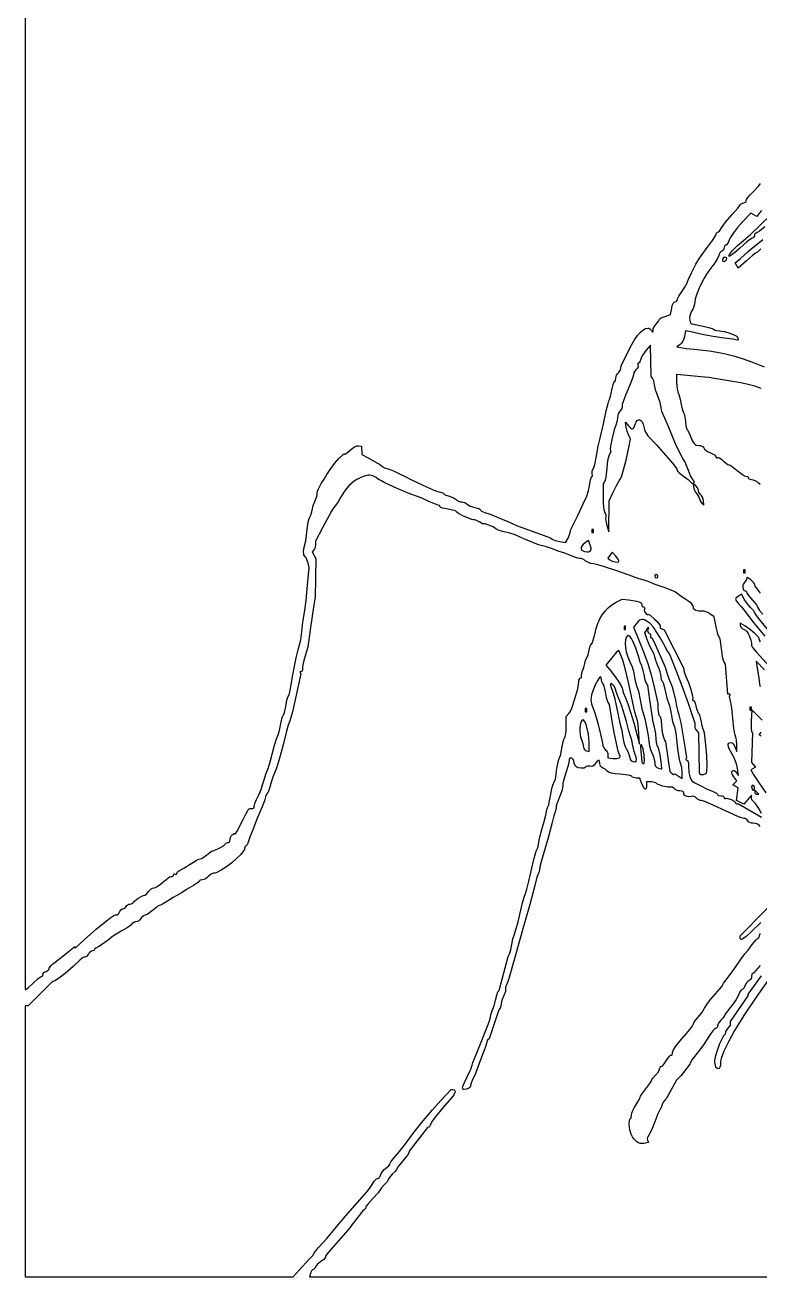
# Model space of a CAD drawing. Extents: x 49.4 to 149.4, y 52.5 to 152.5.
# Drawn here: x 49.44 to 71.34, y 52.46 to 89.75 of the extents above; entities that cross this region are included whole.
import ezdxf

# ---------------------------------------------------------------- set-up
doc = ezdxf.new("R2010")
doc.units = 0
doc.layers.add('LAYER_1', color=7, linetype='CONTINUOUS')

msp = doc.modelspace()

# ---------------------------------------------------------------- linework, layer by layer
at = {"layer": 'LAYER_1'}
for points in [[(49.444, 152.454), (49.444, 61.017), (49.471, 61.017), (49.547, 61.074), (49.69, 61.209), (49.838, 61.345), (49.893, 61.387), (49.926, 61.402), (49.944, 61.407), (49.959, 61.421), (49.969, 61.443), (49.973, 61.468), (49.98, 61.496), (50.001, 61.523), (50.031, 61.545), (50.069, 61.56), (50.106, 61.575), (50.137, 61.597), (50.158, 61.623), (50.166, 61.65), (50.181, 61.684), (50.218, 61.731), (50.273, 61.783), (50.34, 61.835), (50.524, 61.974), (50.724, 62.141), (50.873, 62.262), (50.918, 62.29), (50.93, 62.294), (50.935, 62.29), (50.935, 62.253), (51.218, 62.513), (51.561, 62.817), (51.969, 63.149), (52.087, 63.224), (52.136, 63.242), (52.169, 63.244), (52.193, 63.244), (52.218, 63.259), (52.24, 63.286), (52.257, 63.323), (52.274, 63.362), (52.299, 63.393), (52.329, 63.414), (52.358, 63.422), (52.388, 63.428), (52.416, 63.443), (52.44, 63.466), (52.456, 63.494), (52.474, 63.522), (52.503, 63.545), (52.538, 63.561), (52.575, 63.566), (52.639, 63.58), (52.659, 63.595), (52.666, 63.613), (52.678, 63.635), (52.71, 63.665), (52.811, 63.736), (52.927, 63.799), (52.977, 63.82), (53.014, 63.829), (53.061, 63.862), (53.125, 63.939), (53.161, 63.981), (53.202, 64.016), (53.245, 64.039), (53.282, 64.048), (53.328, 64.061), (53.394, 64.097), (53.469, 64.151), (53.547, 64.216), (53.696, 64.335), (53.758, 64.371), (53.799, 64.384), (53.826, 64.388), (53.848, 64.399), (53.863, 64.415), (53.869, 64.435), (53.873, 64.452), (53.883, 64.462), (53.898, 64.464), (53.917, 64.456), (53.935, 64.449), (53.951, 64.451), (53.961, 64.461), (53.965, 64.479), (53.972, 64.502), (53.99, 64.525), (54.016, 64.546), (54.049, 64.563), (54.176, 64.632), (54.361, 64.754), (54.543, 64.866), (54.614, 64.901), (54.659, 64.913), (54.697, 64.922), (54.747, 64.948), (54.857, 65.032), (54.957, 65.113), (54.994, 65.137), (55.016, 65.143), (55.048, 65.147), (55.1, 65.165), (55.232, 65.229), (55.354, 65.303), (55.393, 65.334), (55.408, 65.355), (55.414, 65.37), (55.429, 65.383), (55.48, 65.394), (55.508, 65.401), (55.531, 65.421), (55.547, 65.449), (55.552, 65.484), (55.558, 65.524), (55.573, 65.566), (55.596, 65.604), (55.624, 65.635), (55.676, 65.665), (55.691, 65.664), (55.697, 65.652), (55.702, 65.644), (55.716, 65.655), (55.767, 65.734), (55.936, 66.067), (56.03, 66.264), (56.093, 66.371), (56.118, 66.399), (56.142, 66.413), (56.196, 66.414), (56.226, 66.414), (56.251, 66.425), (56.268, 66.444), (56.274, 66.47), (56.294, 66.56), (56.341, 66.677), (56.417, 66.836), (56.475, 66.976), (56.522, 67.115), (56.565, 67.27), (56.615, 67.437), (56.658, 67.535), (56.699, 67.632), (56.747, 67.799), (56.879, 68.297), (56.939, 68.486), (56.986, 68.601), (57.029, 68.737), (57.066, 68.941), (57.101, 69.12), (57.121, 69.174), (57.138, 69.194), (57.155, 69.214), (57.174, 69.268), (57.209, 69.445), (57.244, 69.638), (57.265, 69.708), (57.284, 69.747), (57.302, 69.782), (57.321, 69.839), (57.35, 69.989), (57.421, 70.396), (57.526, 70.901), (57.579, 71.134), (57.623, 71.286), (57.659, 71.439), (57.689, 71.671), (57.723, 71.96), (57.766, 72.248), (57.815, 72.608), (57.862, 73.066), (57.909, 73.595), (57.882, 73.724), (57.843, 73.831), (57.816, 73.877), (57.788, 73.909), (57.767, 73.934), (57.753, 73.969), (57.743, 74.067), (57.758, 74.194), (57.797, 74.341), (57.819, 74.455), (57.838, 74.629), (57.855, 74.806), (57.878, 74.944), (57.91, 75.055), (57.954, 75.152), (57.99, 75.246), (58.006, 75.336), (58.027, 75.438), (58.078, 75.561), (58.128, 75.69), (58.144, 75.754), (58.15, 75.806), (58.159, 75.862), (58.185, 75.935), (58.223, 76.014), (58.27, 76.092), (58.355, 76.223), (58.39, 76.288), (58.431, 76.363), (58.53, 76.515), (58.661, 76.686), (58.804, 76.847), (58.92, 76.953), (58.955, 76.974), (58.964, 76.973), (58.967, 76.965), (58.98, 76.962), (59.013, 76.983), (59.123, 77.078), (59.193, 77.139), (59.262, 77.184), (59.324, 77.211), (59.375, 77.216), (59.472, 77.203), (59.474, 76.962), (59.666, 76.855), (59.929, 76.713), (59.999, 76.67), (60.065, 76.616), (60.148, 76.564), (60.257, 76.526), (60.37, 76.494), (60.458, 76.454), (60.603, 76.381), (60.747, 76.309), (60.939, 76.208), (61.405, 75.992), (61.67, 75.879), (61.767, 75.844), (61.823, 75.832), (61.882, 75.819), (61.907, 75.805), (61.923, 75.787), (61.945, 75.768), (61.984, 75.747), (62.091, 75.712), (62.207, 75.67), (62.255, 75.641), (62.289, 75.612), (62.32, 75.585), (62.361, 75.563), (62.408, 75.549), (62.454, 75.543), (62.501, 75.538), (62.547, 75.523), (62.588, 75.502), (62.619, 75.476), (62.653, 75.447), (62.707, 75.419), (62.772, 75.395), (62.841, 75.378), (62.959, 75.344), (62.994, 75.324), (63.008, 75.306), (63.018, 75.287), (63.046, 75.267), (63.14, 75.233), (63.297, 75.181), (63.489, 75.103), (63.825, 74.957), (64.09, 74.845), (64.666, 74.63), (65.097, 74.479), (65.147, 74.438), (65.233, 74.4), (65.372, 74.364), (65.549, 74.331), (65.611, 74.444), (65.658, 74.548), (65.686, 74.638), (65.7, 74.719), (65.898, 75.119), (66.076, 75.484), (66.178, 75.714), (66.229, 75.875), (66.258, 76.037), (66.292, 76.206), (66.312, 76.263), (66.33, 76.291), (66.344, 76.306), (66.351, 76.329), (66.343, 76.387), (66.336, 76.419), (66.339, 76.455), (66.349, 76.49), (66.367, 76.52), (66.391, 76.57), (66.418, 76.661), (66.471, 76.916), (66.523, 77.209), (66.573, 77.443), (66.679, 77.871), (66.761, 78.261), (66.812, 78.479), (66.836, 78.556), (66.855, 78.597), (66.89, 78.698), (66.924, 78.873), (66.961, 79.042), (66.982, 79.099), (67.003, 79.128), (67.02, 79.146), (67.035, 79.174), (67.048, 79.244), (67.054, 79.282), (67.069, 79.323), (67.092, 79.361), (67.12, 79.391), (67.148, 79.42), (67.172, 79.456), (67.188, 79.494), (67.194, 79.529), (67.207, 79.596), (67.254, 79.711), (67.52, 80.233), (67.603, 80.377), (67.688, 80.499), (67.772, 80.595), (67.853, 80.666), (67.929, 80.708), (67.998, 80.721), (68.029, 80.716), (68.057, 80.702), (68.082, 80.681), (68.104, 80.651), (68.129, 80.613), (68.138, 80.607), (68.145, 80.609), (68.152, 80.642), (68.154, 80.714), (68.183, 80.762), (68.251, 80.843), (68.318, 80.928), (68.347, 80.984), (68.36, 81.002), (68.395, 81.025), (68.511, 81.073), (68.676, 81.128), (68.708, 81.318), (68.726, 81.396), (68.75, 81.456), (68.777, 81.494), (68.808, 81.507), (68.834, 81.512), (68.856, 81.526), (68.87, 81.546), (68.876, 81.571), (68.887, 81.611), (68.918, 81.671), (69.019, 81.824), (69.12, 81.97), (69.163, 82.056), (69.175, 82.104), (69.205, 82.181), (69.305, 82.393), (69.428, 82.624), (69.542, 82.807), (69.742, 83.096), (69.922, 83.337), (69.998, 83.446), (70.022, 83.491), (70.03, 83.523), (70.044, 83.56), (70.059, 83.572), (70.077, 83.576), (70.101, 83.586), (70.131, 83.615), (70.194, 83.711), (70.24, 83.784), (70.315, 83.883), (70.508, 84.106), (70.68, 84.299), (70.732, 84.365), (70.752, 84.398), (70.76, 84.413), (70.783, 84.429), (70.858, 84.458), (70.923, 84.487), (70.935, 84.504), (70.931, 84.519), (70.929, 84.53), (70.937, 84.55), (70.978, 84.61), (71.047, 84.691), (71.138, 84.784), (71.307, 84.962), (71.358, 85.028)], [(71.388, 84.222), (71.337, 84.166), (71.248, 84.043), (71.064, 84.149), (70.827, 83.898), (70.671, 83.724), (70.546, 83.562), (70.452, 83.413), (70.387, 83.275), (70.352, 83.216), (70.332, 83.198), (70.313, 83.191), (70.297, 83.185), (70.283, 83.169), (70.271, 83.117), (70.265, 83.087), (70.251, 83.058), (70.229, 83.034), (70.203, 83.018), (70.174, 82.999), (70.147, 82.968), (70.124, 82.93), (70.109, 82.887), (70.065, 82.78), (69.996, 82.67), (69.812, 82.429), (69.744, 82.33), (69.673, 82.212), (69.539, 81.944), (69.437, 81.687), (69.407, 81.583), (69.396, 81.504), (69.389, 81.433), (69.373, 81.364), (69.35, 81.303), (69.322, 81.258), (69.29, 81.21), (69.266, 81.151), (69.251, 81.086), (69.244, 81.022), (69.246, 80.961), (69.258, 80.909), (69.279, 80.872), (69.309, 80.853), (69.645, 80.783), (69.846, 80.733), (69.917, 80.707), (69.956, 80.686), (69.984, 80.669), (70.028, 80.655), (70.138, 80.642), (70.204, 80.636), (70.283, 80.62), (70.441, 80.57), (70.631, 80.497), (70.657, 80.474), (70.684, 80.42), (70.692, 80.372), (70.684, 80.364), (70.67, 80.368), (70.534, 80.397), (70.268, 80.427), (69.945, 80.468), (69.669, 80.522), (69.275, 80.612), (69.12, 80.638), (69.089, 80.471), (69.069, 80.4), (69.038, 80.332), (69, 80.274), (68.96, 80.234), (68.862, 80.166), (68.977, 80.142), (69.143, 80.118), (69.381, 80.095), (69.634, 80.07), (69.838, 80.043), (70.174, 79.988), (70.349, 79.95), (70.587, 79.883), (70.865, 79.793), (71.161, 79.689), (71.468, 79.568)], [(71.485, 83.744), (71.324, 83.608), (71.26, 83.566), (71.221, 83.549), (71.198, 83.544), (71.182, 83.531), (71.173, 83.511), (71.173, 83.488), (71.171, 83.463), (71.158, 83.437), (71.135, 83.414), (71.105, 83.398), (71.024, 83.353), (70.944, 83.291), (70.739, 83.1), (70.58, 82.963), (70.471, 82.883), (70.436, 82.865), (70.414, 82.863), (70.408, 82.869), (70.409, 82.88), (70.427, 82.918), (70.522, 83.035), (70.671, 83.185), (70.846, 83.335), (71.052, 83.516), (71.334, 83.782), (71.67, 84.108)], [(71.367, 83.083), (71.265, 82.989), (71.209, 82.95), (71.119, 82.885), (70.937, 82.728), (70.69, 82.506), (70.601, 82.665), (70.756, 82.796), (70.989, 83), (71.067, 83.073), (71.425, 83.361)], [(71.377, 78.92), (71.181, 78.988), (70.951, 79.051), (70.706, 79.105), (70.463, 79.145), (69.982, 79.221), (69.812, 79.247), (69.573, 79.273), (69.068, 79.317), (68.852, 79.336), (68.856, 79.111), (68.875, 78.911), (68.894, 78.819), (68.917, 78.748), (68.963, 78.602), (68.995, 78.446), (69.02, 78.314), (69.05, 78.228), (69.076, 78.164), (69.1, 78.067), (69.12, 77.948), (69.133, 77.816), (69.146, 77.739), (69.156, 77.716), (69.167, 77.708), (69.182, 77.693), (69.204, 77.655), (69.257, 77.527), (69.317, 77.379), (69.345, 77.326), (69.375, 77.287), (69.406, 77.258), (69.441, 77.24), (69.526, 77.227), (69.571, 77.221), (69.611, 77.205), (69.644, 77.181), (69.664, 77.152), (69.688, 77.118), (69.733, 77.079), (69.793, 77.041), (69.861, 77.007), (69.981, 76.943), (70.017, 76.912), (70.03, 76.886), (70.034, 76.869), (70.044, 76.86), (70.059, 76.858), (70.078, 76.866), (70.106, 76.867), (70.145, 76.85), (70.192, 76.818), (70.24, 76.772), (70.338, 76.686), (70.382, 76.659), (70.415, 76.649), (70.453, 76.636), (70.512, 76.6), (70.662, 76.481), (70.815, 76.362), (70.878, 76.326), (70.92, 76.313), (70.971, 76.299), (70.986, 76.283), (70.992, 76.265), (71, 76.246), (71.02, 76.231), (71.05, 76.22), (71.087, 76.216), (71.136, 76.205), (71.201, 76.175), (71.272, 76.13), (71.342, 76.075)], [(71.385, 66.26), (71.301, 66.41), (71.202, 66.559), (71.159, 66.612), (71.129, 66.637), (71.113, 66.649), (71.1, 66.672), (71.088, 66.733), (71.088, 66.813), (70.855, 66.541), (70.644, 66.654), (70.694, 67.03), (70.535, 67.12), (70.651, 67.237), (70.556, 67.358), (70.516, 67.414), (70.496, 67.461), (70.493, 67.499), (70.51, 67.528), (70.536, 67.544), (70.565, 67.543), (70.596, 67.522), (70.631, 67.484), (70.703, 67.39), (70.672, 67.604), (70.648, 67.705), (70.608, 67.821), (70.556, 67.94), (70.499, 68.045), (70.42, 68.19), (70.4, 68.247), (70.391, 68.293), (70.395, 68.33), (70.411, 68.355), (70.44, 68.371), (70.481, 68.376), (70.508, 68.366), (70.538, 68.337), (70.568, 68.295), (70.593, 68.244), (70.645, 68.112), (70.65, 68.289), (70.638, 68.454), (70.621, 68.535), (70.6, 68.602), (70.578, 68.683), (70.557, 68.806), (70.528, 69.107), (70.502, 69.405), (70.483, 69.525), (70.463, 69.604), (70.437, 69.707), (70.435, 69.748), (70.442, 69.775), (70.448, 69.806), (70.439, 69.816), (70.424, 69.819), (70.379, 69.819), (70.31, 70.708), (70.265, 70.792), (70.245, 70.849), (70.225, 70.94), (70.194, 71.177), (70.165, 71.396), (70.148, 71.468), (70.132, 71.502), (70.112, 71.535), (70.087, 71.606), (70.033, 71.822), (69.971, 72.118), (69.844, 72.212), (69.787, 72.247), (69.727, 72.274), (69.669, 72.289), (69.621, 72.29), (69.516, 72.286), (69.432, 72.308), (69.4, 72.327), (69.377, 72.352), (69.362, 72.381), (69.357, 72.415), (69.341, 72.461), (69.296, 72.515), (69.224, 72.575), (69.128, 72.636), (68.957, 72.747), (68.897, 72.794), (68.865, 72.827), (68.824, 72.858), (68.738, 72.9), (68.48, 72.995), (68.219, 73.083), (68.082, 73.139), (68.006, 73.174), (67.89, 73.212), (67.738, 73.254), (67.625, 73.293), (67.553, 73.319), (67.072, 73.491), (66.673, 73.622), (66.505, 73.669), (66.388, 73.695), (66.304, 73.713), (66.228, 73.737), (66.167, 73.765), (66.129, 73.793), (66.1, 73.819), (66.06, 73.841), (66.016, 73.855), (65.972, 73.861), (65.917, 73.869), (65.843, 73.89), (65.677, 73.956), (65.523, 74.022), (65.424, 74.05), (65.357, 74.065), (65.28, 74.099), (65.157, 74.149), (64.98, 74.204), (64.739, 74.269), (64.571, 74.338), (64.306, 74.448), (64.042, 74.56), (63.886, 74.615), (63.715, 74.657), (63.569, 74.696), (63.511, 74.722), (63.474, 74.746), (63.39, 74.801), (63.265, 74.856), (63.153, 74.892), (63.117, 74.896), (63.104, 74.889), (63.095, 74.885), (63.072, 74.893), (62.997, 74.939), (62.897, 74.992), (62.847, 75.008), (62.806, 75.014), (62.754, 75.023), (62.682, 75.046), (62.508, 75.119), (62.353, 75.201), (62.304, 75.235), (62.286, 75.26), (62.267, 75.275), (62.216, 75.293), (62.046, 75.327), (61.876, 75.363), (61.824, 75.384), (61.805, 75.403), (61.801, 75.42), (61.79, 75.434), (61.752, 75.447), (61.643, 75.483), (61.457, 75.568), (61.263, 75.659), (61.137, 75.705), (60.909, 75.787), (60.53, 75.948), (60.165, 76.115), (60.039, 76.179), (59.977, 76.216), (59.9, 76.274), (59.804, 76.317), (59.707, 76.34), (59.663, 76.341), (59.626, 76.336), (59.521, 76.302), (59.423, 76.262), (59.331, 76.214), (59.246, 76.159), (59.167, 76.097), (59.094, 76.027), (59.026, 75.95), (58.965, 75.866), (58.842, 75.675), (58.781, 75.568), (58.746, 75.508), (58.689, 75.435), (58.632, 75.364), (58.569, 75.264), (58.306, 74.769), (58.101, 74.377), (58.101, 74.272), (58.086, 74.183), (58.069, 74.144), (58.049, 74.115), (57.996, 74.062), (58.108, 73.855), (58.086, 72.704), (58.044, 72.476), (57.935, 71.734), (57.869, 71.219), (57.819, 71.06), (57.768, 70.889), (57.732, 70.742), (57.712, 70.627), (57.711, 70.553), (57.711, 70.529), (57.702, 70.51), (57.688, 70.497), (57.668, 70.493), (57.637, 70.482), (57.633, 70.47), (57.638, 70.456), (57.661, 70.419), (57.572, 70.011), (57.411, 69.289), (57.365, 69.121), (57.33, 69.026), (57.284, 68.894), (57.235, 68.713), (57.126, 68.265), (57.028, 67.908), (56.931, 67.61), (56.826, 67.342), (56.773, 67.194), (56.732, 67.042), (56.696, 66.924), (56.675, 66.882), (56.655, 66.859), (56.623, 66.818), (56.61, 66.759), (56.581, 66.642), (56.512, 66.462), (56.374, 66.14), (56.227, 65.779), (56.144, 65.56), (56.095, 65.406), (56.065, 65.33), (56.046, 65.306), (56.028, 65.298), (56.011, 65.293), (55.998, 65.278), (55.985, 65.23), (55.977, 65.193), (55.954, 65.149), (55.87, 65.041), (55.747, 64.918), (55.6, 64.792), (55.443, 64.673), (55.291, 64.574), (55.158, 64.505), (55.103, 64.487), (55.058, 64.48), (55.025, 64.473), (54.984, 64.452), (54.903, 64.384), (54.862, 64.347), (54.815, 64.316), (54.768, 64.295), (54.727, 64.288), (54.664, 64.277), (54.645, 64.265), (54.638, 64.251), (54.624, 64.229), (54.585, 64.197), (54.458, 64.119), (54.254, 64), (54.127, 63.911), (53.965, 63.822), (53.855, 63.76), (53.692, 63.654), (53.536, 63.558), (53.478, 63.529), (53.444, 63.518), (53.414, 63.507), (53.366, 63.476), (53.243, 63.374), (53.115, 63.272), (53.06, 63.241), (53.022, 63.23), (52.992, 63.222), (52.958, 63.201), (52.924, 63.171), (52.896, 63.133), (52.866, 63.096), (52.83, 63.065), (52.793, 63.045), (52.758, 63.037), (52.722, 63.03), (52.681, 63.012), (52.639, 62.984), (52.602, 62.95), (52.554, 62.907), (52.482, 62.856), (52.304, 62.753), (52.105, 62.635), (52.008, 62.566), (51.931, 62.503), (51.783, 62.386), (51.644, 62.303), (51.551, 62.251), (51.522, 62.226), (51.512, 62.208), (51.507, 62.194), (51.494, 62.182), (51.451, 62.171), (51.423, 62.164), (51.391, 62.143), (51.359, 62.113), (51.331, 62.075), (51.27, 62.007), (51.238, 61.987), (51.209, 61.979), (51.18, 61.972), (51.144, 61.954), (51.074, 61.895), (50.882, 61.706), (50.635, 61.497), (50.41, 61.327), (50.329, 61.276), (50.281, 61.258), (50.258, 61.258), (49.534, 60.536), (49.444, 60.536), (49.444, 52.455), (57.427, 52.455), (57.608, 52.653), (57.921, 52.991), (58.015, 53.099), (58.053, 53.161), (58.095, 53.226), (58.196, 53.34), (58.437, 53.603), (58.727, 53.948), (58.991, 54.264), (59.28, 54.598), (59.633, 55.001), (59.733, 55.127), (59.815, 55.257), (59.847, 55.308), (59.883, 55.35), (59.918, 55.379), (59.949, 55.389), (59.977, 55.398), (60.004, 55.423), (60.027, 55.459), (60.044, 55.504), (60.064, 55.554), (60.099, 55.608), (60.144, 55.657), (60.193, 55.697), (60.279, 55.767), (60.305, 55.799), (60.314, 55.823), (60.343, 55.888), (60.412, 55.979), (60.597, 56.19), (60.775, 56.423), (61.027, 56.755), (61.308, 57.106), (61.587, 57.437), (61.831, 57.71), (62.135, 58.035), (62.184, 58.035), (62.224, 58.029), (62.249, 58.013), (62.258, 57.987), (62.252, 57.95), (62.23, 57.904), (62.194, 57.848), (62.076, 57.71), (61.877, 57.487), (61.697, 57.266), (61.567, 57.084), (61.53, 57.021), (61.517, 56.984), (61.504, 56.946), (61.473, 56.921), (61.43, 56.904), (60.891, 56.206), (60.891, 56.173), (60.835, 56.084), (60.699, 55.913), (60.563, 55.743), (60.506, 55.655), (60.471, 55.601), (60.386, 55.514), (60.301, 55.422), (60.275, 55.383), (60.266, 55.356), (60.256, 55.329), (60.231, 55.29), (60.146, 55.197), (60.061, 55.107), (60.025, 55.05), (60.008, 55.019), (59.962, 54.961), (59.809, 54.796), (59.656, 54.627), (59.61, 54.565), (59.593, 54.53), (59.582, 54.492), (59.556, 54.467), (59.501, 54.413), (59.398, 54.29), (59.152, 53.97), (59.117, 53.922), (58.85, 53.61), (58.487, 53.196), (58.418, 53.109), (58.398, 53.07), (58.39, 53.042), (58.379, 53.015), (58.348, 52.98), (58.246, 52.905), (58.144, 52.828), (58.113, 52.791), (58.101, 52.763), (58.096, 52.739), (58.082, 52.715), (58.061, 52.695), (58.036, 52.681), (58.009, 52.663), (57.982, 52.634), (57.96, 52.596), (57.944, 52.556), (57.918, 52.455), (73.308, 52.455)], [(71.353, 72.822), (71.234, 72.98), (71.197, 73.038), (71.184, 73.071), (71.173, 73.103), (71.146, 73.143), (71.063, 73.227), (70.981, 73.285), (70.954, 73.293), (70.947, 73.289), (70.944, 73.279), (70.923, 73.212), (70.871, 73.137), (70.848, 73.104), (70.833, 73.066), (70.828, 72.987), (70.836, 72.952), (70.851, 72.924), (70.873, 72.905), (70.901, 72.898), (70.931, 72.883), (70.944, 72.846), (70.957, 72.812), (70.993, 72.758), (71.112, 72.618), (71.231, 72.477), (71.267, 72.423), (71.28, 72.389), (71.292, 72.357), (71.323, 72.311), (71.424, 72.196)], [(71.654, 71.646), (71.335, 72.027), (71.236, 72.161), (71.189, 72.237), (71.144, 72.307), (71.061, 72.401), (70.959, 72.519), (70.868, 72.651), (70.784, 72.793), (70.696, 72.737), (70.633, 72.689), (70.618, 72.667), (70.613, 72.643), (70.619, 72.618), (70.636, 72.588), (70.704, 72.513), (70.789, 72.42), (70.86, 72.332), (71.138, 71.967), (71.484, 71.547)], [(71.346, 65.879), (71.314, 65.91), (71.289, 65.934), (71.247, 65.953), (71.195, 65.966), (71.139, 65.971), (71.083, 65.977), (71.034, 65.992), (70.996, 66.015), (70.975, 66.043), (70.957, 66.071), (70.931, 66.094), (70.899, 66.11), (70.864, 66.116), (70.803, 66.129), (70.699, 66.166), (70.418, 66.287), (69.857, 66.552), (69.696, 66.617), (69.586, 66.645), (69.553, 66.651), (69.516, 66.667), (69.48, 66.691), (69.45, 66.72), (69.419, 66.748), (69.379, 66.766), (69.336, 66.775), (69.295, 66.772), (69.208, 66.761), (69.136, 66.776), (69.108, 66.791), (69.086, 66.812), (69.073, 66.837), (69.068, 66.866), (69.06, 66.893), (69.036, 66.914), (68.999, 66.928), (68.954, 66.933), (68.905, 66.939), (68.856, 66.954), (68.812, 66.977), (68.78, 67.005), (68.726, 67.048), (68.7, 67.055), (68.679, 67.051), (68.646, 67.044), (68.59, 67.048), (68.445, 67.078), (68.31, 67.122), (68.267, 67.144), (68.25, 67.164), (68.239, 67.177), (68.208, 67.189), (68.106, 67.203), (67.962, 67.208), (67.962, 67.095), (67.959, 67.042), (67.95, 67.006), (67.937, 66.988), (67.919, 66.988), (67.898, 67.004), (67.875, 67.036), (67.824, 67.15), (67.763, 67.318), (67.65, 67.318), (67.566, 67.331), (67.536, 67.346), (67.521, 67.363), (67.488, 67.383), (67.412, 67.402), (67.172, 67.43), (67.027, 67.443), (66.912, 67.463), (66.831, 67.489), (66.787, 67.52), (66.726, 67.578), (66.651, 67.62), (66.619, 67.64), (66.592, 67.671), (66.574, 67.709), (66.567, 67.749), (66.557, 67.82), (66.545, 67.837), (66.529, 67.843), (66.509, 67.837), (66.486, 67.818), (66.431, 67.746), (66.398, 67.704), (66.36, 67.677), (66.319, 67.666), (66.275, 67.67), (66.202, 67.674), (66.173, 67.665), (66.155, 67.65), (66.134, 67.63), (66.102, 67.616), (66.016, 67.608), (65.925, 67.625), (65.886, 67.642), (65.855, 67.664), (65.814, 67.729), (65.797, 67.804), (65.792, 67.837), (65.776, 67.869), (65.753, 67.895), (65.725, 67.913), (65.693, 67.919), (65.671, 67.91), (65.657, 67.885), (65.653, 67.844), (65.625, 67.696), (65.557, 67.475), (65.489, 67.25), (65.468, 67.157), (65.461, 67.093), (65.441, 66.97), (65.392, 66.827), (65.283, 66.555), (65.264, 66.48), (65.263, 66.433), (65.26, 66.38), (65.238, 66.313), (65.197, 66.188), (65.146, 65.995), (65.025, 65.54), (64.832, 64.865), (64.794, 64.718), (64.773, 64.6), (64.759, 64.525), (64.738, 64.48), (64.695, 64.364), (64.628, 64.119), (64.479, 63.55), (64.33, 63.037), (64.183, 62.508), (64.016, 61.907), (63.867, 61.378), (63.821, 61.23), (63.798, 61.175), (63.778, 61.143), (63.755, 61.097), (63.753, 61.07), (63.759, 61.044), (63.761, 61.011), (63.753, 60.962), (63.707, 60.845), (63.655, 60.717), (63.639, 60.655), (63.633, 60.606), (63.622, 60.523), (63.595, 60.461), (63.557, 60.416), (63.272, 59.55), (63.236, 59.534), (63.211, 59.502), (63.2, 59.449), (63.164, 59.312), (63.076, 59.08), (62.939, 58.732), (62.861, 58.517), (62.767, 58.312), (62.733, 58.233), (62.719, 58.161), (62.715, 58.137), (62.702, 58.114), (62.658, 58.074), (62.595, 58.046), (62.523, 58.035), (62.499, 58.04), (62.485, 58.057), (62.481, 58.086), (62.488, 58.128), (62.534, 58.252), (62.623, 58.436), (62.725, 58.647), (62.767, 58.764), (62.787, 58.844), (62.836, 58.966), (63.03, 59.454), (63.139, 59.732), (63.226, 59.927), (63.275, 60.051), (63.296, 60.158), (63.316, 60.263), (63.362, 60.382), (63.419, 60.53), (63.462, 60.704), (63.497, 60.854), (63.532, 60.945), (63.567, 60.993), (63.835, 62.003), (63.877, 62.085), (63.915, 62.2), (63.944, 62.362), (63.975, 62.524), (64.015, 62.64), (64.069, 62.792), (64.133, 63.037), (64.268, 63.597), (64.317, 63.77), (64.355, 63.879), (64.397, 64.01), (64.456, 64.243), (64.601, 64.889), (64.648, 65.073), (64.672, 65.14), (64.691, 65.178), (64.709, 65.215), (64.729, 65.282), (64.765, 65.466), (64.807, 65.68), (64.86, 65.856), (64.913, 66.023), (64.956, 66.217), (64.991, 66.38), (65.027, 66.476), (65.044, 66.516), (65.062, 66.587), (65.096, 66.784), (65.14, 67.008), (65.17, 67.107), (65.199, 67.18), (65.246, 67.286), (65.259, 67.353), (65.264, 67.443), (65.29, 67.607), (65.338, 67.846), (65.371, 67.919), (65.402, 68.024), (65.435, 68.208), (65.474, 68.396), (65.498, 68.467), (65.52, 68.51), (65.539, 68.556), (65.555, 68.638), (65.564, 68.744), (65.566, 68.861), (65.562, 69.151), (65.649, 69.238), (65.686, 69.295), (65.731, 69.396), (65.828, 69.675), (65.908, 69.975), (65.933, 70.101), (65.942, 70.195), (65.946, 70.236), (65.958, 70.269), (65.976, 70.292), (65.998, 70.3), (66.029, 70.309), (66.032, 70.318), (66.025, 70.329), (66.018, 70.351), (66.019, 70.387), (66.045, 70.486), (66.087, 70.61), (66.117, 70.732), (66.145, 70.83), (66.179, 70.9), (66.216, 70.988), (66.25, 71.13), (66.284, 71.257), (66.302, 71.296), (66.319, 71.31), (66.338, 71.333), (66.362, 71.395), (66.415, 71.597), (66.456, 71.77), (66.507, 71.924), (66.567, 72.061), (66.638, 72.183), (66.722, 72.292), (66.818, 72.388), (66.93, 72.475), (67.057, 72.554), (67.234, 72.652), (67.418, 72.627), (67.621, 72.597), (67.743, 72.568), (67.779, 72.552), (67.802, 72.534), (67.814, 72.513), (67.818, 72.488), (67.822, 72.46), (67.833, 72.438), (67.85, 72.422), (67.871, 72.417), (67.889, 72.411), (67.901, 72.396), (67.904, 72.375), (67.898, 72.348), (67.893, 72.317), (67.9, 72.283), (67.916, 72.25), (67.941, 72.222), (67.99, 72.191), (68.005, 72.188), (68.01, 72.196), (68.025, 72.195), (68.066, 72.167), (68.201, 72.051), (68.273, 71.979), (68.329, 71.914), (68.361, 71.863), (68.366, 71.832), (68.362, 71.814), (68.369, 71.795), (68.387, 71.777), (68.413, 71.763), (68.485, 71.735), (69.068, 70.586), (69.068, 70.527), (69.087, 70.45), (69.131, 70.348), (69.211, 70.165), (69.282, 69.954), (69.328, 69.771), (69.336, 69.708), (69.332, 69.673), (69.324, 69.655), (69.326, 69.64), (69.335, 69.63), (69.352, 69.627), (69.373, 69.614), (69.396, 69.577), (69.416, 69.524), (69.432, 69.458), (69.466, 69.332), (69.485, 69.288), (69.502, 69.265), (69.52, 69.24), (69.539, 69.189), (69.575, 69.037), (69.607, 68.879), (69.637, 68.786), (69.659, 68.731), (69.674, 68.666), (69.716, 68.304), (69.742, 67.981), (69.753, 67.709), (69.748, 67.498), (69.738, 67.47), (69.715, 67.446), (69.648, 67.415), (69.612, 67.41), (69.58, 67.414), (69.555, 67.427), (69.543, 67.45), (69.537, 67.486), (69.521, 68.664), (69.463, 68.722), (69.422, 68.788), (69.409, 68.827), (69.405, 68.864), (69.405, 68.948), (69.206, 69.54), (69.023, 70.057), (68.865, 70.469), (68.696, 70.901), (68.668, 70.976), (68.639, 71.022), (68.578, 71.116), (68.472, 71.31), (68.354, 71.519), (68.268, 71.651), (68.222, 71.713), (68.202, 71.757), (68.191, 71.788), (68.161, 71.828), (68.064, 71.922), (67.95, 72.005), (67.898, 72.032), (67.857, 72.045), (67.811, 72.04), (67.761, 72.018), (67.711, 71.982), (67.666, 71.933), (67.572, 71.81), (67.69, 71.524), (67.868, 71.082), (67.994, 70.735), (68.09, 70.42), (68.175, 70.075), (68.299, 69.538), (68.299, 69.369), (68.313, 69.241), (68.328, 69.195), (68.346, 69.17), (68.364, 69.151), (68.38, 69.119), (68.394, 69.035), (68.404, 68.87), (68.429, 68.689), (68.46, 68.534), (68.491, 68.448), (68.529, 68.4), (68.649, 67.511), (68.714, 67.457), (68.76, 67.428), (68.774, 67.426), (68.78, 67.434), (68.789, 67.439), (68.815, 67.432), (68.9, 67.386), (69.02, 67.307), (69.02, 67.484), (69.007, 67.633), (68.994, 67.697), (68.977, 67.742), (68.958, 67.796), (68.938, 67.884), (68.904, 68.112), (68.838, 68.659), (68.808, 68.808), (68.78, 68.881), (68.745, 68.991), (68.712, 69.186), (68.676, 69.391), (68.654, 69.472), (68.635, 69.523), (68.588, 69.66), (68.537, 69.879), (68.487, 70.081), (68.461, 70.149), (68.44, 70.182), (68.422, 70.203), (68.408, 70.24), (68.393, 70.339), (68.385, 70.405), (68.365, 70.487), (68.335, 70.576), (68.299, 70.661), (68.232, 70.818), (68.204, 70.927), (68.184, 71.007), (68.139, 71.095), (68.07, 71.229), (67.991, 71.417), (67.907, 71.644), (68.017, 71.815), (67.993, 71.735), (67.988, 71.701), (67.996, 71.67), (68.014, 71.644), (68.04, 71.627), (68.066, 71.613), (68.082, 71.594), (68.088, 71.572), (68.082, 71.551), (68.073, 71.517), (68.08, 71.507), (68.094, 71.503), (68.117, 71.487), (68.148, 71.443), (68.221, 71.298), (68.418, 70.853), (68.514, 70.62), (68.587, 70.396), (68.639, 70.229), (68.683, 70.132), (68.719, 70.035), (68.77, 69.847), (68.819, 69.634), (68.851, 69.458), (68.886, 69.338), (68.925, 69.2), (68.977, 68.959), (69.093, 68.304), (69.154, 67.919), (69.133, 67.883), (69.128, 67.869), (69.132, 67.858), (69.162, 67.847), (69.181, 67.834), (69.198, 67.799), (69.208, 67.748), (69.212, 67.685), (69.223, 67.485), (69.236, 67.405), (69.255, 67.338), (69.281, 67.282), (69.313, 67.237), (69.352, 67.201), (69.398, 67.174), (69.597, 67.072), (69.742, 66.999), (69.946, 66.916), (70.039, 66.867), (70.068, 66.844), (70.078, 66.825), (70.086, 66.811), (70.107, 66.8), (70.174, 66.789), (70.212, 66.785), (70.242, 66.774), (70.263, 66.758), (70.271, 66.738), (70.274, 66.72), (70.283, 66.71), (70.296, 66.707), (70.312, 66.713), (70.339, 66.718), (70.379, 66.713), (70.478, 66.679), (70.568, 66.631), (70.596, 66.606), (70.607, 66.585), (70.62, 66.559), (70.651, 66.548), (70.695, 66.548), (71.386, 66.157)], [(71.357, 71.377), (71.336, 71.407), (71.329, 71.437), (71.319, 71.47), (71.293, 71.513), (71.195, 71.619), (71.055, 71.736), (70.888, 71.851), (70.752, 71.934), (70.752, 71.862), (70.761, 71.83), (70.786, 71.797), (70.823, 71.767), (70.869, 71.744), (70.909, 71.72), (70.948, 71.681), (70.985, 71.629), (71.018, 71.567), (71.069, 71.425), (71.083, 71.351), (71.088, 71.278), (71.095, 71.251), (71.12, 71.21), (71.232, 71.069), (71.804, 70.445)], [(71.475, 70.541), (71.224, 70.805), (71.257, 70.589), (71.305, 70.3), (71.325, 70.117), (71.33, 70.072), (71.342, 70.044)], [(71.404, 69.042), (71.255, 69.187), (71.097, 69.348), (71.081, 69.026), (71.077, 68.793), (71.083, 68.718), (71.093, 68.686), (71.121, 68.669), (71.09, 67.783), (71.202, 67.647), (71.065, 67.563), (71.159, 67.404), (71.291, 67.198), (71.512, 66.875)], [(71.378, 68.568), (71.311, 68.609), (71.376, 68.688)], [(71.369, 63.014), (71.078, 62.735), (70.932, 62.599), (70.831, 62.525), (70.796, 62.511), (70.771, 62.513), (70.756, 62.53), (70.752, 62.562), (70.752, 62.615), (72.276, 64.168)], [(71.342, 61.738), (71.209, 61.571), (71.157, 61.518), (71.126, 61.498), (71.112, 61.491), (71.099, 61.471), (71.088, 61.407), (71.083, 61.369), (71.067, 61.334), (71.044, 61.306), (71.016, 61.288), (70.984, 61.267), (70.95, 61.232), (70.92, 61.188), (70.896, 61.138), (70.851, 61.053), (70.827, 61.027), (70.807, 61.017), (70.787, 61.01), (70.767, 60.992), (70.732, 60.933), (70.689, 60.833), (70.625, 60.721), (70.537, 60.592), (70.424, 60.442), (70.316, 60.298), (70.271, 60.223), (70.242, 60.178), (70.174, 60.103), (70.107, 60.014), (70.086, 59.97), (70.078, 59.935), (70.074, 59.907), (70.061, 59.884), (70.042, 59.868), (70.018, 59.862), (69.983, 59.842), (69.933, 59.79), (69.875, 59.712), (69.814, 59.618), (69.652, 59.371), (69.465, 59.121), (69.321, 58.931), (69.277, 58.865), (69.261, 58.831), (69.248, 58.798), (69.213, 58.742), (69.104, 58.593), (68.98, 58.444), (68.889, 58.357), (68.856, 58.321), (68.808, 58.25), (68.699, 58.045), (68.588, 57.836), (68.54, 57.762), (68.504, 57.721), (68.454, 57.663), (68.426, 57.593), (68.403, 57.519), (68.365, 57.45), (68.297, 57.313), (68.205, 57.073), (68.107, 56.829), (68.062, 56.738), (68.027, 56.683), (68.003, 56.647), (67.988, 56.607), (67.982, 56.567), (67.988, 56.533), (68.016, 56.46), (67.881, 56.434), (67.824, 56.428), (67.77, 56.433), (67.72, 56.45), (67.672, 56.478), (67.627, 56.517), (67.584, 56.569), (67.544, 56.633), (67.504, 56.71), (67.464, 56.842), (67.444, 56.993), (67.447, 57.117), (67.458, 57.155), (67.476, 57.169), (67.488, 57.178), (67.498, 57.201), (67.511, 57.279), (67.524, 57.336), (67.553, 57.411), (67.594, 57.493), (67.644, 57.574), (67.732, 57.719), (67.76, 57.775), (67.77, 57.808), (67.783, 57.843), (67.819, 57.903), (67.938, 58.062), (68.057, 58.22), (68.093, 58.278), (68.106, 58.311), (68.116, 58.337), (68.142, 58.375), (68.226, 58.468), (68.311, 58.567), (68.337, 58.612), (68.347, 58.646), (68.352, 58.673), (68.366, 58.7), (68.387, 58.722), (68.413, 58.737), (68.445, 58.759), (68.485, 58.802), (68.566, 58.925), (68.64, 59.032), (68.671, 59.06), (68.693, 59.063), (68.708, 59.06), (68.72, 59.07), (68.731, 59.119), (68.737, 59.155), (68.754, 59.199), (68.826, 59.316), (68.955, 59.482), (69.151, 59.707), (69.295, 59.885), (69.339, 59.953), (69.355, 59.993), (69.366, 60.027), (69.395, 60.075), (69.489, 60.188), (69.603, 60.326), (69.691, 60.466), (69.773, 60.602), (69.871, 60.728), (70.154, 61.046), (70.208, 61.116), (70.223, 61.152), (70.255, 61.211), (70.332, 61.306), (70.464, 61.474), (70.628, 61.71), (70.783, 61.935), (70.892, 62.078), (70.987, 62.195), (71.11, 62.359), (71.221, 62.498), (71.264, 62.541), (71.29, 62.556), (71.305, 62.562), (71.317, 62.578), (71.329, 62.63), (71.335, 62.661), (71.35, 62.69)], [(71.633, 61.367), (71.245, 60.818), (70.857, 60.24), (70.698, 59.991), (70.581, 59.798), (70.4, 59.461), (70.267, 59.181), (70.186, 58.963), (70.166, 58.881), (70.161, 58.816), (70.158, 58.75), (70.147, 58.701), (70.128, 58.67), (70.101, 58.66), (70.071, 58.667), (70.045, 58.686), (70.024, 58.717), (70.009, 58.757), (69.995, 58.859), (70.007, 58.981), (70.064, 59.181), (70.147, 59.407), (70.229, 59.593), (70.26, 59.65), (70.282, 59.67), (70.296, 59.675), (70.308, 59.69), (70.319, 59.736), (70.324, 59.767), (70.34, 59.801), (70.391, 59.863), (70.442, 59.926), (70.457, 59.961), (70.463, 59.993), (70.463, 60.064), (70.992, 60.832), (70.992, 60.87), (71.017, 60.922), (71.092, 61.033), (71.387, 61.426)]]:
    msp.add_lwpolyline(points, dxfattribs=at)
for points in [[(70.341, 82.755), (70.348, 82.794), (70.34, 82.812), (70.326, 82.826), (70.29, 82.835), (70.257, 82.822), (70.232, 82.792), (70.223, 82.75), (70.236, 82.72), (70.269, 82.711), (70.308, 82.723)], [(66.774, 74.837), (66.832, 74.653), (66.849, 75.578), (66.957, 75.813), (67.057, 76.014), (67.147, 76.168), (67.178, 76.221), (67.209, 76.295), (67.276, 76.502), (67.35, 76.793), (67.43, 77.169), (67.481, 77.425), (67.428, 77.525), (67.383, 77.639), (67.351, 77.774), (67.328, 77.924), (67.422, 77.816), (67.496, 77.738), (67.522, 77.72), (67.543, 77.717), (67.562, 77.728), (67.58, 77.755), (67.619, 77.856), (67.649, 77.923), (67.683, 77.967), (67.719, 77.989), (67.756, 77.989), (67.792, 77.968), (67.825, 77.926), (67.854, 77.864), (67.877, 77.782), (67.899, 77.702), (67.929, 77.624), (67.964, 77.558), (67.999, 77.512), (68.242, 77.252), (68.731, 76.701), (68.833, 76.569), (68.865, 76.517), (68.876, 76.484), (68.89, 76.455), (68.929, 76.413), (69.057, 76.313), (69.195, 76.21), (69.276, 76.132), (69.295, 76.11), (69.317, 76.097), (69.341, 76.093), (69.363, 76.1), (69.378, 76.118), (69.38, 76.143), (69.368, 76.174), (69.342, 76.209), (69.274, 76.322), (69.208, 76.481), (69.152, 76.633), (69.106, 76.727), (69.026, 76.858), (68.929, 77.046), (68.833, 77.254), (68.757, 77.443), (68.658, 77.691), (68.544, 77.948), (68.417, 78.237), (68.397, 78.359), (68.362, 78.503), (68.32, 78.642), (68.277, 78.749), (68.226, 78.888), (68.196, 79.03), (68.174, 79.149), (68.141, 79.232), (68.099, 79.289), (68.073, 80.216), (67.945, 80.064), (67.846, 79.923), (67.81, 79.853), (67.788, 79.796), (67.756, 79.714), (67.736, 79.689), (67.718, 79.68), (67.704, 79.675), (67.696, 79.661), (67.701, 79.615), (67.705, 79.585), (67.697, 79.552), (67.678, 79.518), (67.651, 79.489), (67.599, 79.428), (67.583, 79.395), (67.577, 79.367), (67.548, 79.256), (67.478, 79.073), (67.338, 78.742), (67.25, 78.511), (67.235, 78.442), (67.235, 78.392), (67.233, 78.362), (67.22, 78.327), (67.171, 78.256), (67.142, 78.218), (67.118, 78.169), (67.102, 78.116), (67.096, 78.064), (67.083, 77.957), (67.052, 77.863), (66.992, 77.692), (66.931, 77.439), (66.888, 77.201), (66.88, 77.118), (66.884, 77.075), (66.891, 77.052), (66.888, 77.024), (66.876, 76.993), (66.857, 76.964), (66.834, 76.911), (66.81, 76.814), (66.79, 76.688), (66.774, 76.545), (66.744, 76.282), (66.726, 76.191), (66.709, 76.144), (66.672, 76.096), (66.668, 75.692), (66.67, 75.527), (66.68, 75.385), (66.696, 75.28), (66.717, 75.224), (66.736, 75.193), (66.747, 75.158), (66.75, 75.122), (66.744, 75.09), (66.738, 75.049), (66.742, 74.987)], [(69.609, 75.504), (69.669, 75.445), (69.655, 75.573), (69.643, 75.627), (69.624, 75.683), (69.599, 75.732), (69.57, 75.769), (69.521, 75.837), (69.507, 75.872), (69.501, 75.901), (69.495, 75.931), (69.48, 75.963), (69.429, 76.024), (69.357, 76.084), (69.358, 75.994), (69.366, 75.949), (69.386, 75.895), (69.416, 75.837), (69.453, 75.784), (69.52, 75.684), (69.548, 75.613), (69.567, 75.56)], [(66.327, 74.629), (66.375, 74.629), (66.375, 74.725), (66.327, 74.725)], [(66.048, 74.093), (66.116, 74.065), (66.191, 74.053), (66.23, 74.056), (66.261, 74.065), (66.284, 74.081), (66.299, 74.104), (66.306, 74.134), (66.305, 74.171), (66.28, 74.265), (66.232, 74.391), (66.136, 74.331), (66.059, 74.267), (66.016, 74.201), (66.009, 74.169), (66.012, 74.14), (66.025, 74.114)], [(67.024, 73.755), (67.097, 73.753), (67.123, 73.761), (67.136, 73.775), (67.134, 73.799), (67.115, 73.836), (67.042, 73.928), (66.931, 74.044), (66.809, 73.87), (66.869, 73.822), (66.939, 73.782)], [(70.848, 73.427), (70.896, 73.427), (70.896, 73.523), (70.848, 73.523)], [(68.202, 73.331), (68.217, 73.297), (68.232, 73.286), (68.251, 73.282), (68.284, 73.297), (68.295, 73.312), (68.299, 73.331), (68.284, 73.364), (68.269, 73.375), (68.251, 73.379), (68.217, 73.364), (68.206, 73.349)], [(67.289, 71.743), (67.337, 71.743), (67.337, 71.839), (67.289, 71.839)], [(68.311, 67.612), (68.387, 67.592), (68.409, 67.593), (68.417, 67.601), (68.397, 67.797), (68.363, 68.008), (68.325, 68.18), (68.308, 68.234), (68.294, 68.259), (68.277, 68.283), (68.263, 68.33), (68.249, 68.463), (68.234, 68.645), (68.198, 68.833), (68.161, 68.984), (68.132, 69.127), (68.055, 69.651), (67.996, 70.084), (67.957, 70.134), (67.92, 70.233), (67.885, 70.399), (67.851, 70.564), (67.832, 70.626), (67.815, 70.662), (67.77, 70.767), (67.717, 70.95), (67.642, 71.188), (67.553, 71.392), (67.508, 71.471), (67.467, 71.528), (67.43, 71.559), (67.415, 71.564), (67.402, 71.56), (67.377, 71.539), (67.357, 71.51), (67.33, 71.433), (67.322, 71.332), (67.331, 71.212), (67.357, 71.078), (67.4, 70.933), (67.458, 70.782), (67.531, 70.629), (67.57, 70.503), (67.604, 70.316), (67.638, 70.138), (67.657, 70.072), (67.675, 70.035), (67.695, 69.989), (67.719, 69.902), (67.769, 69.65), (67.82, 69.385), (67.866, 69.218), (67.904, 69.08), (67.955, 68.843), (68.003, 68.577), (68.035, 68.352), (68.051, 68.264), (68.077, 68.169), (68.113, 68.073), (68.158, 67.98), (68.189, 67.885), (68.202, 67.774), (68.209, 67.717), (68.229, 67.672), (68.263, 67.637)], [(67.68, 68.582), (67.745, 68.332), (67.73, 68.649), (67.705, 68.909), (67.686, 69.018), (67.666, 69.092), (67.613, 69.28), (67.554, 69.555), (67.434, 70.124), (67.308, 70.625), (67.249, 70.826), (67.196, 70.982), (67.152, 71.082), (67.135, 71.109), (67.12, 71.118), (67.052, 71.054), (66.923, 70.902), (66.751, 70.685), (66.876, 70.529), (67.033, 70.326), (67.147, 70.163), (67.217, 70.041), (67.234, 69.997), (67.24, 69.965), (67.267, 69.869), (67.332, 69.71), (67.403, 69.53), (67.485, 69.281), (67.578, 68.964)], [(66.808, 68.021), (66.808, 67.916), (66.955, 67.904), (67.068, 67.904), (67.141, 67.922), (67.162, 67.937), (67.171, 67.956), (67.17, 67.98), (67.157, 68.007), (67.115, 68.121), (67.06, 68.348), (66.996, 68.671), (66.925, 69.074), (66.853, 69.507), (66.81, 69.584), (66.77, 69.704), (66.734, 69.885), (66.698, 70.051), (66.677, 70.107), (66.658, 70.135), (66.641, 70.153), (66.628, 70.182), (66.615, 70.258), (66.611, 70.301), (66.601, 70.324), (66.584, 70.329), (66.562, 70.315), (66.504, 70.237), (66.432, 70.094), (66.347, 69.883), (66.322, 69.798), (66.306, 69.722), (66.301, 69.655), (66.306, 69.592), (66.32, 69.53), (66.342, 69.469), (66.415, 69.26), (66.505, 68.951), (66.588, 68.624), (66.644, 68.36), (66.662, 68.287), (66.686, 68.223), (66.713, 68.175), (66.741, 68.151), (66.767, 68.133), (66.788, 68.102), (66.802, 68.063)], [(67.505, 67.836), (67.557, 67.811), (67.613, 67.8), (67.632, 67.805), (67.646, 67.82), (67.659, 67.872), (67.649, 67.942), (67.617, 68.016), (67.586, 68.113), (67.553, 68.278), (67.517, 68.451), (67.481, 68.567), (67.431, 68.725), (67.36, 69.002), (67.267, 69.33), (67.212, 69.486), (67.162, 69.612), (67.081, 69.806), (67.046, 69.924), (67.026, 69.997), (66.981, 70.07), (66.929, 70.121), (66.907, 70.131), (66.89, 70.126), (66.882, 70.109), (66.882, 70.083), (66.903, 70.018), (66.949, 69.902), (67.002, 69.716), (67.059, 69.475), (67.116, 69.194), (67.166, 68.952), (67.203, 68.809), (67.225, 68.737), (67.236, 68.665), (67.251, 68.522), (67.281, 68.38), (67.321, 68.26), (67.365, 68.181), (67.415, 68.094), (67.444, 67.989), (67.467, 67.895), (67.485, 67.859)], [(66.134, 69.29), (66.182, 69.29), (66.182, 69.386), (66.134, 69.386)], [(71.04, 69.338), (71.088, 69.338), (71.088, 69.434), (71.04, 69.434)], [(66.17, 68.127), (66.254, 68.112), (66.25, 68.389), (66.23, 68.627), (66.185, 68.839), (66.157, 68.925), (66.125, 68.991), (66.093, 69.034), (66.061, 69.05), (66.044, 69.045), (66.029, 69.031), (66.004, 68.98), (65.986, 68.905), (65.976, 68.814), (65.973, 68.717), (65.979, 68.62), (65.994, 68.533), (66.018, 68.463), (66.066, 68.343), (66.086, 68.238), (66.093, 68.2), (66.111, 68.166), (66.137, 68.141)], [(67.818, 67.816), (67.822, 67.791), (67.833, 67.77), (67.85, 67.756), (67.87, 67.751), (67.881, 67.756), (67.889, 67.772), (67.898, 67.827), (67.89, 68.001), (67.857, 68.188), (67.833, 68.26), (67.806, 68.304), (67.786, 68.311), (67.776, 68.283), (67.777, 68.219), (67.787, 68.117)], [(71.124, 66.961), (71.14, 66.953), (71.154, 66.956), (71.167, 66.972), (71.175, 66.997), (71.177, 67.027), (71.171, 67.057), (71.158, 67.082), (71.139, 67.1), (71.12, 67.106), (71.105, 67.101), (71.089, 67.065), (71.095, 67.011)], [(71.185, 66.953), (71.185, 66.895), (71.189, 66.872), (71.202, 66.854), (71.22, 66.842), (71.242, 66.837), (71.3, 66.837)]]:
    msp.add_lwpolyline(points, close=True, dxfattribs=at)

doc.saveas('drawing.dxf')
